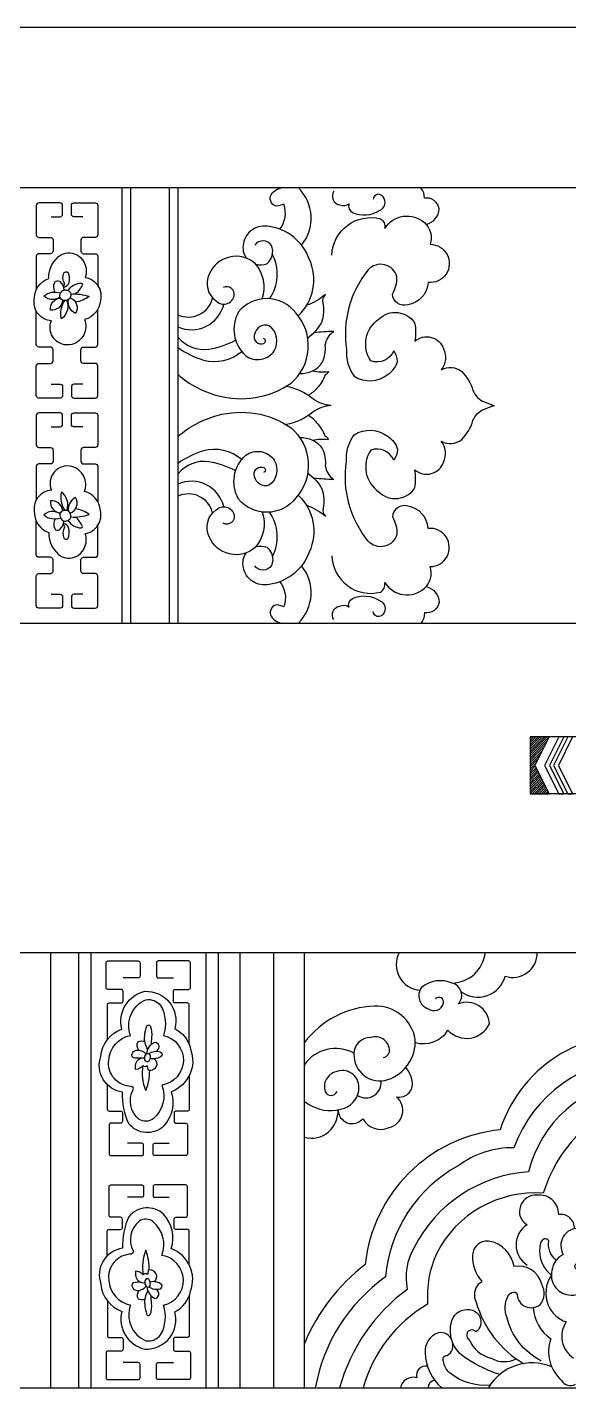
# Model space of a CAD drawing. Extents: x -66030 to 95157, y -13132 to 45879.
# Drawn here: x -29719 to -29098, y 4371 to 5934 of the extents above; entities that cross this region are included whole.
import ezdxf

# ---------------------------------------------------------------- set-up
doc = ezdxf.new("R2010")
doc.units = 0
doc.header["$LTSCALE"] = 100
doc.header["$MEASUREMENT"] = 0
for name, color, linetype in [('3', 11, 'CONTINUOUS'), ('4', 121, 'CONTINUOUS'), ('BH', 21, 'CONTINUOUS')]:
    doc.layers.add(name, color=color, linetype=linetype)

# ---------------------------------------------------------------- blocks, each defined once
blk = doc.blocks.new('A$C760A46C3')
at = {"layer": '3'}
for p, q in [((206, 0), (206, 500)), ((215.8, 0), (215.8, 500)), ((260.3, 0), (260.3, 500)), ((270.1, 0), (270.1, 500))]:
    blk.add_line(p, q, dxfattribs=at)
for points in [[(387, 452.5, 0.250978), (391.7, 481.2, 0.028065), (383.7, 478.9, -0.43434), (376.2, 490.4, -0.250744), (388.4, 500)], [(449.1, 496.1, 0.576876), (455.9, 480.5, 0.29331), (466.5, 481.9, 0.394715), (470.4, 471.9, 0.264832), (501.4, 474.2, 0.527636), (505.5, 489.9, 0.715265), (494.2, 486.9, 0.715265)], [(555, 458.1, 0.339329), (569.8, 476, 0.432304), (552.9, 488.1, 0.202499), (548.9, 500, 0.202499)], [(124.5, 466.9), (134.7, 466.9, 0.414214), (137.7, 469.9), (137.7, 479.9, 0.414214), (134.7, 482.9), (110.4, 482.9, 0.414214), (107.4, 479.9), (107.4, 446.2, 0.414214), (110.4, 443.2), (123.7, 443.2, -0.414214), (126.7, 440.2), (126.7, 427.4, -0.414214), (123.7, 424.4), (110.4, 424.4, 0.414214), (107.4, 421.4), (107.4, 382.8)], [(160.9, 466.9), (150.7, 466.9, -0.414214), (147.7, 469.9), (147.7, 479.9, -0.414214), (150.7, 482.9), (175, 482.9, -0.414214), (178, 479.9), (178, 446.2, -0.414214), (175, 443.2), (161.7, 443.2, 0.414214), (158.7, 440.2), (158.7, 427.4, 0.414214), (161.7, 424.4), (175, 424.4, -0.414214), (178, 421.4), (178, 387.8)], [(408.1, 353.1, 0.323824), (420.7, 418.4, 0.277013), (374.7, 455.7, 0.419593), (345.1, 436.1, 0.228751), (348.9, 419.1, 0.228751)], [(446.6, 422.8, -0.477991), (502.4, 464.5, -0.315473), (507.5, 453.5, -0.466244), (552.9, 460.1, -0.304396), (559.5, 435.2, -1.050248), (557.3, 391.3, -0.353085), (533.9, 365.7, -0.494562), (516.3, 378.1, 0.137487), (521.4, 397.9, 0.594271), (488.4, 405.9, 0.211037), (463.5, 314.4, 0.179802), (472.3, 283.6, 0.318399), (511.2, 285.8, 0.172001), (522.2, 300.5, 0.123202), (517.8, 312.9, -0.392903), (491.4, 301.2, -0.411392), (500.9, 349.5, -0.478892), (542, 344.4, -0.071862), (542, 323.9, -0.5355), (574.9, 315.1, -0.292365), (572.2, 291.1, -0.313917), (595.7, 289, -0.125063), (608.6, 267.4, 0.218957), (621.9, 254.1, 0.029427), (633.3, 250, 0.029427)], [(359.4, 412.2, 0.161226), (372, 412.9, 0.337164), (377.4, 433.8, 0.537677), (358.3, 434.3)], [(366.7, 372.5, 0.2729), (358.6, 413.1, 0.518551), (305.9, 400.8, 0.375895), (314, 370.1, 0.599723), (334.4, 375.8, 0.642839), (322.1, 385.4)], [(128.9, 380.4, -0.25506), (128.7, 391.5, -0.499611), (133.9, 392.7, -0.252784), (139.1, 382.5, -0.252784)], [(138.4, 386.8, 0.138605), (139.8, 390, -0.234001), (139.2, 402.3, -0.390911), (143.8, 403.2, -0.148348), (144.8, 391.2, -0.286402), (138.7, 385.6, -0.286402)], [(134.7, 374.4, -0.123443), (127, 371.9, -0.215997), (116, 375.8, -0.256793), (135.5, 379.3)], [(143.8, 382, -0.244293), (158.8, 390.7, -0.297219), (160.6, 389.2, -0.091762), (152.6, 378.2, -0.091762)], [(147.1, 378.1, -0.096906), (168.3, 375.3, -0.114098), (152.4, 368.7)], [(419, 327.7, 0.115393), (435.3, 345.8, 0.121851), (436.6, 368, -0.273151), (439.3, 377.4, -0.093048), (417.8, 365.1)], [(137.8, 371.1, -0.411678), (123.7, 359.5, -0.434994), (135.1, 373.4)], [(142.4, 370.7, -0.34187), (136.2, 349.5, -0.211668), (140.3, 370.7, -0.211668)], [(146.3, 373.9, -0.450605), (152.6, 355.7, -0.346362), (144.4, 371.6, -0.346362)], [(160.9, 274.5), (150.7, 274.5, 0.414214), (147.7, 271.5), (147.7, 261.5, 0.414214), (150.7, 258.5), (175, 258.5, 0.414214), (178, 261.5), (178, 295.3, 0.414214), (175, 298.3), (161.7, 298.3, -0.414214), (158.7, 301.3), (158.7, 314.1, -0.414214), (161.7, 317.1), (175, 317.1, 0.414214), (178, 320.1), (178, 360.3)], [(270.1, 285.5, 0.114011), (315.1, 261.5, 0.222739), (399.8, 275.6, 0.420288), (405.4, 356.3, 0.4805), (339.4, 357.5, 0.349802), (347.8, 307.2, 0.427725), (380.6, 312.9, 0.377138), (374.9, 341.7, 0.442265), (358, 332.1, 0.697524), (368.7, 321.4, 0.721424), (368.2, 327, 0.721424)], [(124.5, 274.5), (134.7, 274.5, -0.414214), (137.7, 271.5), (137.7, 261.5, -0.414214), (134.7, 258.5), (110.4, 258.5, -0.414214), (107.4, 261.5), (107.4, 295.3, -0.414214), (110.4, 298.3), (123.7, 298.3, 0.414214), (126.7, 301.3), (126.7, 314.1, 0.414214), (123.7, 317.1), (110.4, 317.1, -0.414214), (107.4, 320.1), (107.4, 358.6)], [(270.1, 328.4, 0.256794), (305.5, 314.6, 0.074692), (336.2, 325.1)], [(409.9, 286.9, 0.262759), (435.6, 299.3, 0.134046), (439.1, 319.4, -0.197859), (448.8, 335.2, 0.018948), (426.1, 333.6, 0.018948)], [(270.1, 316.5, 0.08612), (299.3, 302.2, 0.248761), (343.2, 312.1)], [(424.4, 289.7, 0.081158), (442.8, 289, -0.265526), (439.1, 285.4, -0.102775), (429.8, 270.2, -0.097581), (419.7, 261.6, -0.097581)], [(445.7, 250, -0.152708), (425, 257.7, 0.125412), (394.1, 272)], [(124.5, 225.5), (134.7, 225.5, 0.414214), (137.7, 228.5), (137.7, 238.5, 0.414214), (134.7, 241.5), (110.4, 241.5, 0.414214), (107.4, 238.5), (107.4, 204.7, 0.414214), (110.4, 201.7), (123.7, 201.7, -0.414214), (126.7, 198.7), (126.7, 185.9, -0.414214), (123.7, 182.9), (110.4, 182.9, 0.414214), (107.4, 179.9), (107.4, 141.4)], [(160.9, 225.5), (150.7, 225.5, -0.414214), (147.7, 228.5), (147.7, 238.5, -0.414214), (150.7, 241.5), (175, 241.5, -0.414214), (178, 238.5), (178, 204.7, -0.414214), (175, 201.7), (161.7, 201.7, 0.414214), (158.7, 198.7), (158.7, 185.9, 0.414214), (161.7, 182.9), (175, 182.9, -0.414214), (178, 179.9), (178, 139.7)], [(270.1, 214.5, -0.114011), (315.1, 238.5, -0.222739), (399.8, 224.4, -0.420288), (405.4, 143.7, -0.4805), (339.4, 142.5, -0.349802), (347.8, 192.8, -0.427725), (380.6, 187.1, -0.377138), (374.9, 158.3, -0.442265), (358, 167.9, -0.697524), (368.7, 178.6, -0.721424), (368.2, 173, -0.721424)], [(445.7, 250, 0.152708), (425, 242.3, -0.125412), (394.1, 228)], [(424.4, 210.3, -0.081158), (442.8, 211, 0.265526), (439.1, 214.6, 0.102775), (429.8, 229.8, 0.097581), (419.7, 238.4, 0.097581)], [(446.6, 77.2, 0.477991), (502.4, 35.5, 0.315473), (507.5, 46.5, 0.466244), (552.9, 39.9, 0.304396), (559.5, 64.8, 1.050248), (557.3, 108.7, 0.353085), (533.9, 134.3, 0.494562), (516.3, 121.9, -0.137487), (521.4, 102.1, -0.594271), (488.4, 94.1, -0.211037), (463.5, 185.6, -0.179802), (472.3, 216.4, -0.318399), (511.2, 214.2, -0.172001), (522.2, 199.5, -0.123202), (517.8, 187.1, 0.392903), (491.4, 198.8, 0.411392), (500.9, 150.5, 0.478892), (542, 155.6, 0.071862), (542, 176.1, 0.5355), (574.9, 184.9, 0.292365), (572.2, 208.9, 0.313917), (595.7, 211, 0.125063), (608.6, 232.6, -0.218957), (621.9, 245.9, -0.029427), (633.3, 250, -0.029427)], [(409.9, 213.1, -0.262759), (435.6, 200.7, -0.134046), (439.1, 180.6, 0.197859), (448.8, 164.8, -0.018948), (426.1, 166.4, -0.018948)], [(343.2, 187.9, 0.248761), (299.3, 197.8, 0.08612), (270.1, 183.5, 0.08612)], [(336.2, 174.9, 0.074692), (305.5, 185.4, 0.256794), (270.1, 171.6, 0.256794)], [(419, 172.3, -0.115393), (435.3, 154.2, -0.121851), (436.6, 132, 0.273151), (439.3, 122.6, 0.093048), (417.8, 134.9)], [(142.4, 129.3, 0.34187), (136.2, 150.5, 0.211668), (140.3, 129.3, 0.211668)], [(146.3, 126.1, 0.450605), (152.6, 144.3, 0.346362), (144.4, 128.4, 0.346362)], [(408.1, 146.9, -0.323824), (420.7, 81.6, -0.277013), (374.7, 44.3, -0.419593), (345.1, 63.9, -0.228751), (348.9, 80.9, -0.228751)], [(134.7, 125.6, 0.123443), (127, 128.1, 0.215997), (116, 124.2, 0.256793), (135.5, 120.7)], [(137.8, 128.9, 0.411678), (123.7, 140.5, 0.434994), (135.1, 126.6)], [(147.1, 121.9, 0.096906), (168.3, 124.7, 0.114098), (152.4, 131.3)], [(366.7, 127.5, -0.2729), (358.6, 86.9, -0.518551), (305.9, 99.2, -0.375895), (314, 129.9, -0.599723), (334.4, 124.2, -0.642839), (322.1, 114.6)], [(124.5, 33.1), (134.7, 33.1, -0.414214), (137.7, 30.1), (137.7, 20.1, -0.414214), (134.7, 17.1), (110.4, 17.1, -0.414214), (107.4, 20.1), (107.4, 53.8, -0.414214), (110.4, 56.8), (123.7, 56.8, 0.414214), (126.7, 59.8), (126.7, 72.6, 0.414214), (123.7, 75.6), (110.4, 75.6, -0.414214), (107.4, 78.6), (107.4, 117.2)], [(128.9, 119.6, 0.25506), (128.7, 108.5, 0.499611), (133.9, 107.3, 0.252784), (139.1, 117.5, 0.252784)], [(138.4, 113.2, -0.138605), (139.8, 110, 0.234001), (139.2, 97.7, 0.390911), (143.8, 96.8, 0.148348), (144.8, 108.8, 0.286402), (138.7, 114.4, 0.286402)], [(143.8, 118, 0.244293), (158.8, 109.3, 0.297219), (160.6, 110.8, 0.091762), (152.6, 121.8, 0.091762)], [(160.9, 33.1), (150.7, 33.1, 0.414214), (147.7, 30.1), (147.7, 20.1, 0.414214), (150.7, 17.1), (175, 17.1, 0.414214), (178, 20.1), (178, 53.8, 0.414214), (175, 56.8), (161.7, 56.8, -0.414214), (158.7, 59.8), (158.7, 72.6, -0.414214), (161.7, 75.6), (175, 75.6, 0.414214), (178, 78.6), (178, 112.2)], [(359.4, 87.8, -0.161226), (372, 87.1, -0.337164), (377.4, 66.2, -0.537677), (358.3, 65.7)], [(387, 47.5, -0.250978), (391.7, 18.8, -0.028065), (383.7, 21.1, 0.43434), (376.2, 9.6, 0.250744), (388.4, 0)], [(555, 41.9, -0.339329), (569.8, 24, -0.432304), (552.9, 11.9, -0.202499), (548.9, 0, -0.202499)], [(449.1, 3.9, -0.576876), (455.9, 19.5, -0.29331), (466.5, 18.1, -0.394715), (470.4, 28.1, -0.264832), (501.4, 25.8, -0.527636), (505.5, 10.1, -0.715265), (494.2, 13.1, -0.715265)]]:
    blk.add_lwpolyline(points, format="xyb", dxfattribs=at)
for points in [[(148.2, 320.1, -0.614716), (124.7, 347.3, -0.42876), (105.1, 370.9, -0.336053), (121.9, 395.9, -0.271233), (136.4, 423.5, -0.260954), (155.4, 422.3, -0.326968), (163.7, 397.2, -0.43208), (181.1, 370.6, -0.329412), (162.8, 348.9, -0.444792)], [(135.5, 379.3, -0.454749), (143.8, 382, -0.465531), (146.6, 375.1, -0.410602), (140.3, 370.7, -0.645332)], [(148.2, 179.9, 0.614716), (124.7, 152.7, 0.42876), (105.1, 129.1, 0.336053), (121.9, 104.1, 0.271233), (136.4, 76.5, 0.260954), (155.4, 77.7, 0.326968), (163.7, 102.8, 0.43208), (181.1, 129.4, 0.329412), (162.8, 151.1, 0.444792)], [(135.5, 120.7, 0.454749), (143.8, 118, 0.465531), (146.6, 124.9, 0.410602), (140.3, 129.3, 0.645332)]]:
    blk.add_lwpolyline(points, format="xyb", close=True, dxfattribs=at)
for centre, radius, start, end in [((374.1, 465.2), 48.8, 320.7107, 45.4608), ((334.8, 401), 49.2, 324.7574, 27.241), ((282.2, 379.8), 28.2, 244.5271, 347.4814), ((285.5, 375.3), 38.2, 246.1942, 346.5634), ((285.5, 124.7), 38.2, 13.4366, 113.8058), ((282.2, 120.2), 28.2, 12.5186, 115.4729), ((334.8, 99), 49.2, 332.759, 35.2426), ((374.1, 34.8), 48.8, 314.5392, 39.2893)]:
    blk.add_arc(centre, radius, start, end, dxfattribs=at)
at = {"layer": '4'}
blk.add_lwpolyline([(2450, 500), (0, 500), (0, 0), (2450, 0)], dxfattribs=at)
blk = doc.blocks.new('A$C4CCE1407')
at = {"layer": '3'}
for p, q in [((0, 65.3), (0, 0)), ((1101.2, 65.3), (0, 65.3)), ((21.6, 65.3), (5.3, 32.6)), ((32.8, 65.3), (16.5, 32.6)), ((38.4, 65.3), (22.1, 32.6)), ((43, 65.3), (26.7, 32.6)), ((48.6, 65.3), (32.3, 32.6)), ((1058.2, 65.3), (1052.6, 65.3)), ((1052.6, 65.3), (1068.9, 32.6)), ((1058.2, 65.3), (1074.5, 32.6)), ((1068.4, 65.3), (1062.8, 65.3)), ((1062.8, 65.3), (1079.1, 32.6)), ((1068.4, 65.3), (1084.7, 32.6)), ((1101.2, 65.3), (1079.6, 65.3)), ((1079.6, 65.3), (1095.9, 32.6)), ((1101.2, 65.3), (1101.2, 0)), ((5.3, 32.6), (21.6, 0)), ((16.5, 32.6), (32.8, 0)), ((22.1, 32.6), (38.4, 0)), ((26.7, 32.6), (43, 0)), ((32.3, 32.6), (48.6, 0)), ((1068.9, 32.6), (1052.6, 0)), ((1074.5, 32.6), (1058.2, 0)), ((1079.1, 32.6), (1062.8, 0)), ((1084.7, 32.6), (1068.4, 0)), ((1095.9, 32.6), (1079.6, 0)), ((0, 0), (21.6, 0)), ((1101.2, 0), (0, 0)), ((32.8, 0), (38.4, 0)), ((43, 0), (48.6, 0)), ((1058.2, 0), (1052.6, 0)), ((1068.4, 0), (1062.8, 0)), ((1101.2, 0), (1079.6, 0))]:
    blk.add_line(p, q, dxfattribs=at)
at = {"layer": 'BH'}
for p, q in [((0, 63.9), (1.3, 65.3)), ((0, 58.8), (6.4, 65.3)), ((0, 61.4), (3.9, 65.3)), ((0, 56.3), (9, 65.3)), ((0, 53.8), (11.5, 65.3)), ((0, 51.2), (14, 65.3)), ((0, 48.7), (16.6, 65.3)), ((0, 46.1), (19.1, 65.3)), ((0, 43.6), (21.5, 65.1)), ((1080, 64.6), (1080.6, 65.3)), ((1080.8, 62.9), (1083.2, 65.3)), ((1081.7, 61.2), (1085.7, 65.3)), ((1082.5, 59.5), (1088.3, 65.3)), ((1083.3, 57.8), (1090.8, 65.3)), ((1084.2, 56.1), (1093.4, 65.3)), ((1085, 54.4), (1095.9, 65.3)), ((1085.9, 52.7), (1098.4, 65.3)), ((1086.7, 51), (1101, 65.3)), ((1087.6, 49.3), (1101.2, 62.9)), ((0, 41), (19, 60)), ((0, 38.5), (16.4, 54.9)), ((0, 35.9), (13.9, 49.8)), ((1088.4, 47.6), (1101.2, 60.4)), ((1089.3, 45.9), (1101.2, 57.8)), ((1090.1, 44.2), (1101.2, 55.3)), ((1091, 42.5), (1101.2, 52.8)), ((1091.8, 40.8), (1101.2, 50.2)), ((1092.7, 39.1), (1101.2, 47.7)), ((0, 33.4), (11.3, 44.7)), ((0, 30.8), (8.8, 39.6)), ((0, 28.3), (6.2, 34.5)), ((0, 25.7), (5.8, 31.6)), ((1090.4, 21.6), (1101.2, 32.4)), ((1093, 26.7), (1101.2, 34.9)), ((1093.5, 37.4), (1101.2, 45.1)), ((1094.4, 35.7), (1101.2, 42.6)), ((1095.2, 34), (1101.2, 40)), ((1095.5, 31.8), (1101.2, 37.5)), ((0, 23.2), (6.7, 29.9)), ((0, 20.7), (7.5, 28.2)), ((0, 18.1), (8.4, 26.5)), ((0, 15.6), (9.2, 24.8)), ((0, 13), (10.1, 23.1)), ((0, 10.5), (10.9, 21.4)), ((0, 7.9), (11.8, 19.7)), ((0, 5.4), (12.6, 18)), ((0, 2.8), (13.5, 16.3)), ((1080.2, 1.2), (1101.2, 22.2)), ((1081.6, 0), (1101.2, 19.7)), ((1082.8, 6.3), (1101.2, 24.8)), ((1084.1, 0), (1101.2, 17.1)), ((1085.3, 11.4), (1101.2, 27.3)), ((1087.9, 16.5), (1101.2, 29.8)), ((0, 0.3), (14.3, 14.6)), ((2.3, 0), (15.2, 12.9)), ((4.8, 0), (16, 11.2)), ((7.3, 0), (16.8, 9.5)), ((9.9, 0), (17.7, 7.8)), ((12.4, 0), (18.5, 6.1)), ((15, 0), (19.4, 4.4)), ((17.5, 0), (20.2, 2.7)), ((20.1, 0), (21.1, 1)), ((1086.7, 0), (1101.2, 14.6)), ((1089.2, 0), (1101.2, 12)), ((1091.7, 0), (1101.2, 9.5)), ((1094.3, 0), (1101.2, 6.9)), ((1096.8, 0), (1101.2, 4.4)), ((1099.4, 0), (1101.2, 1.8))]:
    blk.add_line(p, q, dxfattribs=at)
blk = doc.blocks.new('A$C24CC0128')
at = {"layer": '3'}
for p, q in [((133.1, 0), (133.1, 500)), ((164.8, 500), (164.8, 0)), ((178.9, 500), (178.9, 0)), ((311, 500), (311, 0)), ((325.1, 500), (325.1, 0)), ((350.3, 0), (350.3, 500)), ((388.6, 500), (388.6, 0)), ((424.2, 0), (424.2, 500))]:
    blk.add_line(p, q, dxfattribs=at)
for points in [[(198, 400.2), (198, 440.2, -0.414214), (200, 442.2), (214.1, 442.2, 0.414214), (216.1, 444.2), (216.1, 455.8, 0.414214), (214.1, 457.8), (198.6, 457.8, -0.414214), (196.6, 459.8), (196.6, 488.5, -0.414214), (198.6, 490.5), (233.5, 490.5, -0.414214), (235.5, 488.5), (235.5, 473.1, -0.414214), (233.5, 471.1), (216.1, 471.1)], [(291.9, 394.4), (291.9, 440.2, 0.414214), (289.9, 442.2), (275.9, 442.2, -0.414214), (273.9, 444.2), (273.9, 455.8, -0.414214), (275.9, 457.8), (291.3, 457.8, 0.414214), (293.3, 459.8), (293.3, 488.5, 0.414214), (291.3, 490.5), (256.4, 490.5, 0.414214), (254.4, 488.5), (254.4, 473.1, 0.414214), (256.4, 471.1), (273.9, 471.1)], [(604.1, 455.1, 0.528236), (654.6, 472.9, 0.509188), (691.5, 500, 0.509188)], [(551.4, 396.9, 0.330149), (588.9, 410.8, 0.530539), (636.6, 418.3, 0.51383), (600.8, 441.1, 0.577505), (593.7, 465.1, 0.280279), (558.6, 460, 0.508352), (566.1, 435.6, 0.537207), (583.8, 441.9, 0.789709), (574.7, 447)], [(514.6, 379.5, 0.404464), (521.9, 389.5, 0.441708), (500.5, 402.7, 0.413403), (481, 383.6, 0.517206), (520, 354.1, 0.333365), (551.4, 400.4, 0.375161), (504.6, 438.7, 0.224796), (424.2, 396.7, 0.246646)], [(244.5, 388.9, -0.180636), (240.9, 404.4, -0.088124), (243.4, 416.1, -0.517917), (247.2, 415.8, -0.137945), (248.6, 402.7, -0.002616), (248.1, 394.2)], [(234.2, 388, -0.331375), (233.4, 397.8, -0.145383), (240.9, 398.2, -0.145383)], [(243.4, 384.1, -0.288456), (252.8, 397.3, -0.281392), (257.1, 393.4, -0.228679), (254.5, 386.9)], [(829.6, 401.9, 0.38431), (648.9, 296.6, 0.353487), (494, 141.8, 0.131303), (424.2, 50.6)], [(236.8, 378.8, -0.073116), (227.9, 379.2, -0.326821), (226.5, 383.8, -0.28421), (230.9, 387.9, -0.289697), (242.4, 383.2)], [(251.8, 378, -0.85), (244.8, 365, 0.132385), (243.8, 369.9, -0.547633), (239.1, 370.3, -0.212241), (230.4, 365.8, -0.106996), (230.7, 372.6, -0.39001), (240.8, 379.1)], [(245.8, 383.8, -0.248692), (258.8, 386.2, -0.37181), (260.6, 381.6, -0.256033), (247, 378.6, -0.256033)], [(809.1, 378.5, 0.312498), (664.5, 275.8, 0.167273), (600.7, 255, 0.252824), (517.4, 127.5, 0.19645), (436.7, 0)], [(246.2, 364.6, -0.091669), (242.1, 341.8, -0.141418), (239.1, 370.3)], [(424.2, 328.9, 0.0123), (433.1, 323.5, 0.204223), (470, 321.5, 0.323143), (486.8, 345.1, 0.539323), (460.4, 363.1, 0.438155), (448, 340.3, 0.62731), (461.6, 340.3, 0.62731)], [(462.8, 319.5, 0.687257), (491.2, 309.1, 0.388494), (521.3, 299, 0.625512), (529.7, 334.3, 0.593911), (547.3, 354.3, 0.16682), (540.2, 367.8, 0.16682)], [(197.9, 348.3), (197.9, 320, 0.414214), (199.9, 318), (213.2, 318, -0.414214), (215.2, 316), (215.2, 306.1, -0.414214), (213.2, 304.1), (202.1, 304.1, 0.414214), (200.1, 302.1), (200.1, 268.8, 0.414214), (202.1, 266.8), (237.5, 266.8, 0.414214), (239.5, 268.8), (239.5, 279, 0.414214), (237.5, 281), (221, 281)], [(292, 358.8), (292, 320, -0.414214), (290, 318), (276.7, 318, 0.414214), (274.7, 316), (274.7, 306.1, 0.414214), (276.7, 304.1), (287.9, 304.1, -0.414214), (289.9, 302.1), (289.9, 268.8, -0.414214), (287.9, 266.8), (252.4, 266.8, -0.414214), (250.4, 268.8), (250.4, 279, -0.414214), (252.4, 281), (268.9, 281)], [(801, 353.1, 0.315934), (681.5, 248.3, 0.263081), (550, 161.2, 0.181501), (542.2, 113.1, 0.168654), (464.6, 0)], [(801.6, 330.2, 0.244277), (698.4, 223.6, 0.301528), (576, 154.7, 0.124013), (565.6, 96.2, 0.192849), (491.5, 0)], [(424.2, 288.2, 0.263133), (452, 294.2, 0.225071), (462.8, 319.5)], [(197.9, 151.7), (197.9, 180, -0.414214), (199.9, 182), (213.2, 182, 0.414214), (215.2, 184), (215.2, 193.9, 0.414214), (213.2, 195.9), (202.1, 195.9, -0.414214), (200.1, 197.9), (200.1, 231.2, -0.414214), (202.1, 233.2), (237.5, 233.2, -0.414214), (239.5, 231.2), (239.5, 221, -0.414214), (237.5, 219), (221, 219)], [(292, 141.2), (292, 180, 0.414214), (290, 182), (276.7, 182, -0.414214), (274.7, 184), (274.7, 193.9, -0.414214), (276.7, 195.9), (287.9, 195.9, 0.414214), (289.9, 197.9), (289.9, 231.2, 0.414214), (287.9, 233.2), (252.4, 233.2, 0.414214), (250.4, 231.2), (250.4, 221, 0.414214), (252.4, 219), (268.9, 219)], [(734.1, 182.8, 0.463818), (716.1, 199.2, 0.446747), (691.2, 221.4, 0.340936), (672.2, 208.9, 0.371657), (679.7, 187.4, 0.548854), (679.9, 141)], [(786.1, 114.8, 0.433563), (762.6, 154, 0.402791), (739.1, 183.3, 0.591888), (721.3, 153.2, 0.261166), (708.3, 134.7, 0.447877), (727.3, 106.7, 0.33999), (747.3, 117, 0.440555), (738.1, 135.7, -0.560554), (735.3, 141.7, -0.41821), (744.1, 143, -0.342355), (762.6, 118.5, -0.086624), (761, 92.5)], [(246.2, 135.4, 0.091669), (242.1, 158.2, 0.141418), (239.1, 129.7)], [(696, 30.8, -0.21527), (656.4, 81.4, -0.217855), (657.8, 104.9, -0.29259), (664.6, 109.8, -0.441037), (668.3, 106.8, 0.602533), (694.6, 95.6, 0.332199), (696.5, 119, 0.401341), (664.8, 139.3, 0.312599), (637.2, 168.3, 0.451354), (617.2, 152.7, 0.210669), (627.9, 122.6, -0.223164), (624.1, 119.5, 0.30596), (621.3, 98.5, 0.193107), (675.8, 27.9, 0.193107)], [(713.2, 146.8, -0.280057), (704.8, 168.9, 0.334905), (699.3, 171.1, 0.261417), (694.3, 162, 0.25327), (707.6, 129.2, 0.252518), (704, 95.1, 0.212462), (724.7, 75.7, 0.422976), (733.1, 34.2, 0.422976)], [(251.8, 122, 0.85), (244.8, 135, -0.132385), (243.8, 130.1, 0.547633), (239.1, 129.7, 0.212241), (230.4, 134.2, 0.106996), (230.7, 127.4, 0.39001), (240.8, 120.9)], [(236.8, 121.2, 0.073116), (227.9, 120.8, 0.326821), (226.5, 116.2, 0.28421), (230.9, 112.1, 0.289697), (242.4, 116.8)], [(234.2, 112, 0.331375), (233.4, 102.2, 0.145383), (240.9, 101.8, 0.145383)], [(244.5, 111.1, 0.180636), (240.9, 95.6, 0.088124), (243.4, 83.9, 0.517917), (247.2, 84.2, 0.137945), (248.6, 97.3, 0.002616), (248.1, 105.8)], [(243.4, 115.9, 0.288456), (252.8, 102.7, 0.281392), (257.1, 106.6, 0.228679), (254.5, 113.1)], [(245.8, 116.2, 0.248692), (258.8, 113.8, 0.37181), (260.6, 118.4, 0.256033), (247, 121.4, 0.256033)], [(198, 99.8), (198, 59.8, 0.414214), (200, 57.8), (214.1, 57.8, -0.414214), (216.1, 55.8), (216.1, 44.2, -0.414214), (214.1, 42.2), (198.6, 42.2, 0.414214), (196.6, 40.2), (196.6, 11.5, 0.414214), (198.6, 9.5), (233.5, 9.5, 0.414214), (235.5, 11.5), (235.5, 26.9, 0.414214), (233.5, 28.9), (216.1, 28.9)], [(291.9, 105.6), (291.9, 59.8, -0.414214), (289.9, 57.8), (275.9, 57.8, 0.414214), (273.9, 55.8), (273.9, 44.2, 0.414214), (275.9, 42.2), (291.3, 42.2, -0.414214), (293.3, 40.2), (293.3, 11.5, -0.414214), (291.3, 9.5), (256.4, 9.5, -0.414214), (254.4, 11.5), (254.4, 26.9, -0.414214), (256.4, 28.9), (273.9, 28.9)], [(648.4, 15.3, -0.071392), (611.2, 33.1, -0.387828), (594.8, 80.7, -0.355139), (617.2, 89.1, -0.602987), (621.1, 64.3, 1.182682), (613.2, 55.4, 0.23607), (638.5, 34.1, 0.251935), (667.3, 33.3)], [(686.7, 92.1, 0.223319), (706.9, 56.2, 0.303707), (719.2, 8.5, 0.405379), (735.4, 4.1)], [(637.2, 2.9, -0.191057), (590.5, 17.4, -0.176856), (584, 30.4, -0.63487), (588.1, 37.1, 0.364976), (593.8, 53.7, 0.402739), (577.8, 63.1, 0.352611), (562.8, 40.2, 0.220913), (582, 0)], [(565.3, 24.9, 0.5379), (553.1, 11.6, 0.430553), (534.3, 0)]]:
    blk.add_lwpolyline(points, format="xyb", dxfattribs=at)
for points in [[(271.4, 340.1, -0.266244), (262.5, 300.6, -0.441065), (222.8, 303.4, -0.127026), (215.5, 339.7, -0.479154), (190.6, 380.9, -0.293177), (214.7, 412.3, -0.426386), (241.2, 455.6, -0.506886), (275.5, 412.7, -0.222935), (293.5, 389.1, -0.413119)], [(199.6, 376.6, -0.330862), (224.5, 405, -0.401611), (242.3, 446, -0.268696), (259.1, 439.3, -0.216147), (262.3, 405, -0.830313), (260.7, 347.9, -0.313837), (250.6, 309.1, -0.313606), (234.6, 308.5, -0.369558), (227.8, 342.7, 0.438658), (225.5, 346.3, -0.44822)], [(242.5, 374.8, -0.449296), (243.4, 384.1, -0.434798), (247.1, 382.1, -0.201608), (245.7, 375.3, -0.262186)], [(271.4, 159.9, 0.266244), (262.5, 199.4, 0.441065), (222.8, 196.6, 0.127026), (215.5, 160.3, 0.479154), (190.6, 119.1, 0.293177), (214.7, 87.7, 0.426386), (241.2, 44.4, 0.506886), (275.5, 87.3, 0.222935), (293.5, 110.9, 0.413119)], [(199.6, 123.4, 0.330862), (224.5, 95, 0.401611), (242.3, 54, 0.268696), (259.1, 60.7, 0.216147), (262.3, 95, 0.830313), (260.7, 152.1, 0.313837), (250.6, 190.9, 0.313606), (234.6, 191.5, 0.369558), (227.8, 157.3, -0.438658), (225.5, 153.7, 0.44822)], [(242.5, 125.2, 0.449296), (243.4, 115.9, 0.434798), (247.1, 117.9, 0.201608), (245.7, 124.7, 0.262186)]]:
    blk.add_lwpolyline(points, format="xyb", close=True, dxfattribs=at)
for centre, radius, start, end in [((559.1, 486.2), 29.5, 152.1504, 265.3202), ((592.7, 504.3), 39.2, 271.4461, 353.6906), ((460, 346.3), 43.6, 61.17, 145.1909), ((494.8, 350.6), 17.5, 236.6102, 7.1058), ((685.3, -29.2), 57.8, 66.8716, 149.7217), ((575.2, -0.1), 9.08, 100.1783, 179.1436)]:
    blk.add_arc(centre, radius, start, end, dxfattribs=at)
at = {"layer": '4'}
blk.add_lwpolyline([(2450, 500), (0, 500), (0, 0), (2450, 0)], dxfattribs=at)

msp = doc.modelspace()

# ---------------------------------------------------------------- linework, layer by layer
at = {"layer": '3', "color": 2}
msp.add_line((-61048.5, 5934.5), (9054, 5934.5), dxfattribs=at)

# ---------------------------------------------------------------- block references
at = {"layer": '3'}
for name, p in [('A$C760A46C3', (-29816.2, 5249.8)), ('A$C4CCE1407', (-29141.8, 5053.6)), ('A$C24CC0128', (-29825.2, 4371))]:
    msp.add_blockref(name, p, dxfattribs=at)

doc.saveas('drawing.dxf')
